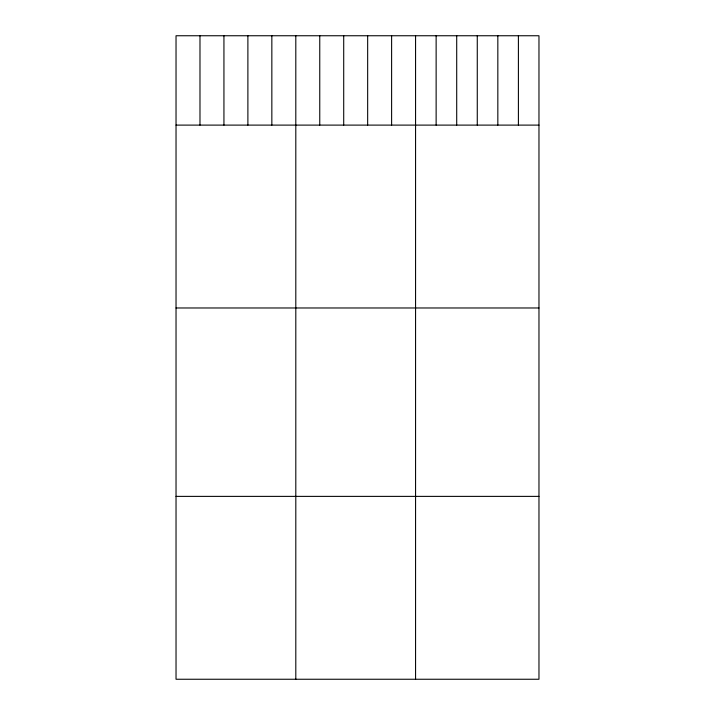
<?xml version="1.0" encoding="UTF-8"?>
<svg xmlns="http://www.w3.org/2000/svg" width="715" height="715" viewBox="0 0 715 715"><rect width="100%" height="100%" fill="white"/><g stroke="black" fill="none" stroke-linecap="round" stroke-linejoin="round"><path stroke-width="1.07" d="M538.967 125.107L538.967 679.25L176.033 679.25L176.033 35.75L538.967 35.75L538.967 125.107L176.033 125.107M176.033 307.977L538.967 307.977M176.033 496.38L538.967 496.38M518.402 35.75L518.402 125.107M497.837 35.75L497.837 125.107M477.271 35.75L477.271 125.107M456.706 35.75L456.706 125.107M436.132 35.75L436.132 125.107M415.567 35.75L415.567 679.25M391.614 35.75L391.614 125.107M367.662 35.75L367.662 125.107M343.709 35.75L343.709 125.107M319.757 35.75L319.757 125.107M295.804 35.75L295.804 679.25M271.843 35.75L271.843 125.107M247.891 35.75L247.891 125.107M223.938 35.75L223.938 125.107M199.986 35.75L199.986 125.107"/></g></svg>
